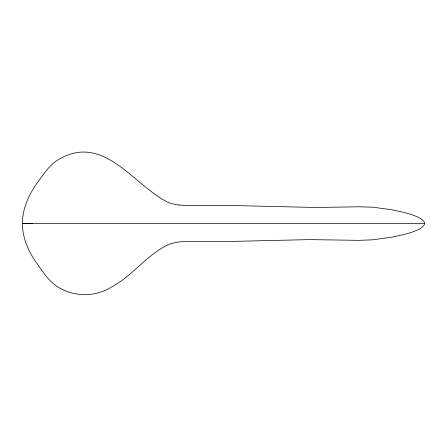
<?xml version="1.0" encoding="UTF-8"?>
<svg xmlns="http://www.w3.org/2000/svg" width="447" height="447" viewBox="0 0 447 447"><rect width="100%" height="100%" fill="white"/><g stroke="black" fill="none" stroke-linecap="round" stroke-linejoin="round"><path stroke-width="0.67" d="M178.951 205.011L186.483 205.525L231.272 205.497L316.364 207.486L358.941 206.799L372.485 207.157L391.673 209.744L403.328 212.236L411.044 214.398L417.464 216.856L420.806 218.65L423.991 221.505L424.65 223.461L423.991 225.417L420.806 228.272L417.464 230.071L411.044 232.524L403.328 234.686L391.673 237.184L372.496 239.832L358.98 240.346L309.101 239.614L231.272 241.425L186.483 241.402L178.962 241.933A33.916 22.909 1 0 0 167.418 245.034C146.147 255.583 132.088 276.347 110.985 287.315C95.602 296.802 75.543 297.059 59.864 288.147C48.555 281.979 42.012 270.346 34.654 260.271C27.558 249.325 22.462 236.664 22.35 223.472C22.462 209.168 28.424 195.562 36.453 183.957C43.309 174.816 49.438 164.306 59.864 158.78C103.838 133.96 133.295 184.516 167.346 202.027A34.548 22.993 -1.1 0 0 178.945 205.033M32.547 223.461L22.35 223.55L424.65 223.461"/></g></svg>
